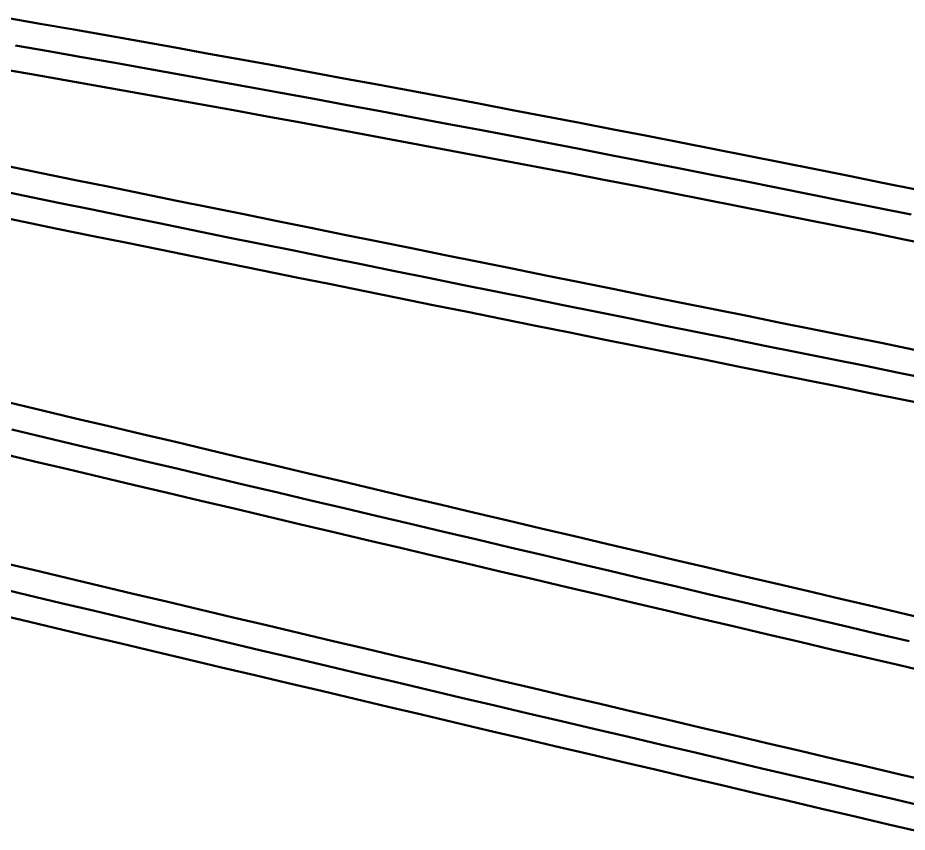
# Model space of a CAD drawing. Header units: millimetres. Extents: x 2688706 to 2690835, y 1254387 to 1255241.
# Drawn here: x 2689375.06 to 2689401.05, y 1254888.13 to 1254911.93 of the extents above; entities that cross this region are included whole.
import ezdxf

# ---------------------------------------------------------------- set-up
doc = ezdxf.new("R2010")
doc.units = ezdxf.units.MM
doc.layers.add('BS-TR-B-Gleisstrang-LinieGeometrie', color=7, linetype='Continuous')
doc.layers.add('BS-TR-N-Gleisstrang-LinieGeometrie', color=7, linetype='Continuous')

msp = doc.modelspace()

# ---------------------------------------------------------------- linework, layer by layer
at = {"layer": 'BS-TR-B-Gleisstrang-LinieGeometrie', "lineweight": 50}
for points in [[(2689374.98689831, 1254911.12503476, 454.714062750448), (2689375.95789729, 1254910.95508632, 454.717912131028), (2689376.9287194, 1254910.78413041, 454.721761511608), (2689377.8993636, 1254910.61216724, 454.72558852499), (2689378.86982884, 1254910.43919697, 454.729342758995), (2689379.84011408, 1254910.26521981, 454.732999818781), (2689380.81021827, 1254910.09023593, 454.736559704455), (2689381.78014037, 1254909.91424552, 454.74002241612), (2689382.74987933, 1254909.73724878, 454.74338795388), (2689383.71943411, 1254909.55924589, 454.746656317829), (2689384.68880366, 1254909.38023704, 454.749827508065), (2689385.65798695, 1254909.20022244, 454.7529015246799), (2689386.62698292, 1254909.01920227, 454.755878367762), (2689387.59579054, 1254908.83717672, 454.7587580374), (2689388.56440875, 1254908.654146, 454.761540533677), (2689389.53283653, 1254908.4701103, 454.764225856674), (2689390.50107282, 1254908.28506981, 454.76681400647), (2689391.46911659, 1254908.09902475, 454.769304983139), (2689392.43696678, 1254907.9119753, 454.771698786754), (2689393.40462237, 1254907.72392167, 454.773995417387), (2689394.3720823, 1254907.53486407, 454.776194875102), (2689395.33934554, 1254907.34480269, 454.778297159965), (2689396.30641104, 1254907.15373774, 454.780302272035), (2689397.27327776, 1254906.96166942, 454.782210211374), (2689398.23994467, 1254906.76859795, 454.784020978035), (2689399.20641071, 1254906.57452353, 454.785734572072), (2689399.20641, 1254906.57452, 454.78573), (2689400.18721443, 1254906.37703692, 454.787369835765), (2689401.16801886, 1254906.17955385, 454.7889095734599)], [(2689374.27761297, 1254906.92834571, 454.799610017825), (2689375.26056022, 1254906.72708825, 454.799872615474), (2689376.24356455, 1254906.52610978, 454.799991400278), (2689377.2266233, 1254906.32539764, 454.8), (2689378.2097338, 1254906.12493916, 454.8), (2689379.19289341, 1254905.92472167, 454.8), (2689380.17609949, 1254905.7247325, 454.8), (2689381.15934941, 1254905.52495898, 454.8), (2689382.14264054, 1254905.32538842, 454.8), (2689383.12597028, 1254905.12600815, 454.8), (2689384.10933601, 1254904.9268055, 454.8), (2689385.09273514, 1254904.72776777, 454.8), (2689386.07616507, 1254904.52888229, 454.8), (2689387.05962322, 1254904.33013638, 454.8), (2689388.043107, 1254904.13151735, 454.8), (2689389.02661384, 1254903.93301251, 454.8), (2689390.01014115, 1254903.73460918, 454.8), (2689390.99368639, 1254903.53629468, 454.8), (2689391.97724697, 1254903.3380563, 454.8), (2689392.96082033, 1254903.13988138, 454.8), (2689393.94440392, 1254902.94175721, 454.8), (2689394.92799518, 1254902.74367112, 454.8), (2689395.91159155, 1254902.5456104, 454.8), (2689396.89519048, 1254902.34756237, 454.8), (2689396.89519, 1254902.34756, 454.8), (2689397.87407611, 1254902.15046317, 454.8), (2689398.85296221, 1254901.95336635, 454.8), (2689399.83184832, 1254901.75626952, 454.8), (2689400.81073443, 1254901.5591727, 454.8), (2689401.78962053, 1254901.36207587, 454.8)], [(2689374.88443953, 1254899.89609063, 454.8), (2689375.85537126, 1254899.66562975, 454.8), (2689376.82632853, 1254899.43527652, 454.8), (2689377.79731134, 1254899.20503095, 454.8), (2689378.76831967, 1254898.97489305, 454.8), (2689379.73935351, 1254898.74486281, 454.8), (2689380.71041285, 1254898.51494023, 454.8), (2689381.68149768, 1254898.28512533, 454.8), (2689382.65260799, 1254898.05541811, 454.8), (2689383.62374376, 1254897.82581856, 454.8), (2689384.59490498, 1254897.59632669, 454.8), (2689385.56609164, 1254897.3669425, 454.8), (2689386.53730373, 1254897.137666, 454.8), (2689387.50854123, 1254896.90849718, 454.8), (2689388.47980414, 1254896.67943606, 454.8), (2689389.45109244, 1254896.45048263, 454.8), (2689390.42240612, 1254896.2216369, 454.8), (2689391.39374517, 1254895.99289886, 454.8), (2689392.36510957, 1254895.76426853, 454.8), (2689393.33649932, 1254895.53574591, 454.8), (2689394.3079144, 1254895.30733099, 454.8), (2689395.2793548, 1254895.07902378, 454.8), (2689396.25082051, 1254894.85082429, 454.8), (2689397.22231152, 1254894.62273251, 454.8), (2689398.19382781, 1254894.39474845, 454.8), (2689399.16536938, 1254894.16687211, 454.8), (2689400.1369362, 1254893.9391035, 454.8), (2689401.10852827, 1254893.71144261, 454.8)], [(2689374.37109215, 1254895.29015032, 455.027063282792), (2689375.34630424, 1254895.05873761, 455.0205834611151), (2689376.32154208, 1254894.82743345, 455.014103639438), (2689377.29680566, 1254894.59623784, 455.007623817762), (2689378.27209497, 1254894.36515079, 455.001143996085), (2689379.24740999, 1254894.1341723, 454.9946641744081), (2689380.22275072, 1254893.90330237, 454.988184352732), (2689381.19811714, 1254893.67254101, 454.981704531055), (2689382.17350924, 1254893.44188822, 454.975224709378), (2689383.14892701, 1254893.21134399, 454.968744887701), (2689384.12437043, 1254892.98090835, 454.962265066025), (2689385.0998395, 1254892.75058127, 454.955785244348), (2689386.0753342, 1254892.52036278, 454.949305422671), (2689387.05085452, 1254892.29025287, 454.942825600995), (2689388.02640044, 1254892.06025155, 454.936345779318), (2689389.00197196, 1254891.83035882, 454.929865957641), (2689389.97756907, 1254891.60057467, 454.923393927088), (2689390.95319174, 1254891.37089913, 454.917049352438), (2689391.92883997, 1254891.14133217, 454.910872219332), (2689392.90451375, 1254890.91187382, 454.904862527254), (2689393.88021307, 1254890.68252407, 454.8990202757), (2689394.85593791, 1254890.45328293, 454.893345464181), (2689395.83168825, 1254890.22415039, 454.887838092222), (2689396.8074641, 1254889.99512647, 454.882498159361), (2689397.78326543, 1254889.76621116, 454.877325665153), (2689398.75909224, 1254889.53740446, 454.872320609163), (2689399.73494451, 1254889.30870639, 454.867482990973), (2689400.71082223, 1254889.08011694, 454.862812810177), (2689401.68672539, 1254888.85163611, 454.8583100663849)]]:
    msp.add_polyline3d(points, dxfattribs=at)
at = {"layer": 'BS-TR-N-Gleisstrang-LinieGeometrie', "color": 1, "lineweight": 50, "true_color": 0xff0000}
for points in [[(2689374.72327224, 1254911.93210287, 454.695794889598), (2689375.71073376, 1254911.75970482, 454.700357778354), (2689376.69801285, 1254911.58626514, 454.70492066711), (2689377.68510841, 1254911.41178402, 454.709483555866), (2689378.67201937, 1254911.23626166, 454.7140464446219), (2689379.6587446, 1254911.05969824, 454.718609333378), (2689380.64528302, 1254910.88209398, 454.72311973275), (2689381.63163352, 1254910.70344906, 454.727502136859), (2689382.61779502, 1254910.52376369, 454.731755947496), (2689383.6037664, 1254910.34303806, 454.735881164872), (2689384.58954658, 1254910.16127237, 454.739877789189), (2689385.57513445, 1254909.97846684, 454.743745820644), (2689386.56052893, 1254909.79462165, 454.74748525943), (2689387.54572891, 1254909.60973702, 454.75109610573), (2689388.53073329, 1254909.42381315, 454.754578359722), (2689389.51554099, 1254909.23685025, 454.757932021579), (2689390.5001509, 1254909.04884853, 454.761157091466), (2689391.48456193, 1254908.85980819, 454.764253569544), (2689392.46877298, 1254908.66972944, 454.767221455962), (2689393.45278296, 1254908.47861251, 454.7700607508701), (2689394.43659078, 1254908.2864576, 454.7727714544069), (2689395.42019533, 1254908.09326492, 454.775353566707), (2689396.40359552, 1254907.89903468, 454.777807087897), (2689397.38679027, 1254907.70376712, 454.780132018099), (2689398.36977846, 1254907.50746244, 454.782328357427), (2689399.35255902, 1254907.31012085, 454.784396105988), (2689399.3525637, 1254907.31014409, 454.784396105988), (2689400.33324738, 1254907.11268532, 454.786331461755), (2689401.31393107, 1254906.91522656, 454.788138747939)], [(2689374.46818262, 1254910.45431654, 454.728675692248), (2689375.45399662, 1254910.28217529, 454.731923022138), (2689376.43962869, 1254910.10899538, 454.7351703520291), (2689377.42507773, 1254909.93477698, 454.738417681919), (2689378.41034264, 1254909.7595203, 454.741665011809), (2689379.39542234, 1254909.58322553, 454.744868928621), (2689380.38031572, 1254909.40589286, 454.747931428751), (2689381.365021701, 1254909.22752249, 454.750848787523), (2689382.34953918, 1254909.04811461, 454.753635400854), (2689383.33386707, 1254908.86766944, 454.756322086099), (2689384.31800427, 1254908.68618716, 454.758910201229), (2689385.3019497, 1254908.50366798, 454.761399746317), (2689386.28570226, 1254908.32011211, 454.763790721437), (2689387.26926085, 1254908.13551974, 454.766083126657), (2689388.2526244, 1254907.94989108, 454.768276962045), (2689389.23579179, 1254907.76322634, 454.770372227665), (2689390.21876195, 1254907.57552572, 454.7723689235769), (2689391.20153378, 1254907.38678943, 454.77426704984), (2689392.18410619, 1254907.19701769, 454.776066606508), (2689393.16647809, 1254907.0062107, 454.7777675936341), (2689394.14864838, 1254906.81436868, 454.779370011269), (2689395.13061599, 1254906.62149183, 454.780873859458), (2689396.11237981, 1254906.42758037, 454.782279138244), (2689397.09393876, 1254906.23263452, 454.78358584767), (2689398.07529175, 1254906.0366545, 454.7847987511039), (2689399.05643768, 1254905.83964051, 454.786053730336), (2689399.05644238, 1254905.83966384, 454.786053730336), (2689400.03712616, 1254905.64220505, 454.787412513367), (2689401.01780995, 1254905.44474627, 454.788870129318), (2689401.99849374, 1254905.24728748, 454.790294013997)], [(2689374.76222606, 1254907.5940432, 454.784977697269), (2689375.75254884, 1254907.39137787, 454.785896032332), (2689376.74294165, 1254907.18905504, 454.786669223427), (2689377.73340437, 1254906.98707473, 454.787326086235), (2689378.72393688, 1254906.78543695, 454.787973020884), (2689378.72393688, 1254906.78543695, 454.787973020884), (2689379.70431208, 1254906.58611471, 454.788613289985), (2689380.68471512, 1254906.38692945, 454.789253559086), (2689381.66514598, 1254906.18788118, 454.7898938281861), (2689382.64560465, 1254905.9889699, 454.790534097287), (2689383.62609109, 1254905.79019563, 454.791174366388), (2689384.60660531, 1254905.59155835, 454.791814635488), (2689385.58714726, 1254905.39305807, 454.792454904589), (2689386.56771695, 1254905.19469481, 454.79309517369), (2689387.54831434, 1254904.99646855, 454.7937354427901), (2689388.52893941, 1254904.79837932, 454.794375711891), (2689389.50959216, 1254904.6004271, 454.795015980991), (2689390.49027255, 1254904.4026119, 454.795656250092), (2689391.47098058, 1254904.20493374, 454.7962965191929), (2689392.45171621, 1254904.0073926, 454.796936788293), (2689392.45171621, 1254904.0073926, 454.796936788293), (2689393.43166643, 1254903.81008091, 454.79757443467), (2689394.41161665, 1254903.61276921, 454.798156275203), (2689395.39156687, 1254903.41545751, 454.798658811389), (2689396.37151709, 1254903.21814582, 454.799082043236), (2689397.35146731, 1254903.02083412, 454.7994259707521), (2689398.33141753, 1254902.82352243, 454.799690593945), (2689399.31136775, 1254902.62621073, 454.799875912819), (2689400.29131797, 1254902.42889903, 454.799981927379), (2689401.27126819, 1254902.23158734, 454.800009688938)], [(2689374.25081145, 1254906.1680684, 454.815351307806), (2689375.23064648, 1254905.96761368, 454.814955201076), (2689376.21055602, 1254905.76752348, 454.814417052435), (2689376.21055602, 1254905.76752348, 454.814417052435), (2689377.20942534, 1254905.56384366, 454.813729375869), (2689378.20832922, 1254905.36033336, 454.813006439373), (2689379.20726761, 1254905.15699257, 454.812283502877), (2689380.2062405, 1254904.95382132, 454.811560566381), (2689381.20524786, 1254904.7508196, 454.810837629885), (2689382.20428965, 1254904.54798743, 454.810114693389), (2689383.20336584, 1254904.3453248, 454.809391756893), (2689384.20247642, 1254904.14283172, 454.808668820397), (2689385.20162135, 1254903.9405082, 454.807945883901), (2689386.20080059, 1254903.73835424, 454.807222947405), (2689387.20001413, 1254903.53636985, 454.806500010909), (2689388.19926194, 1254903.33455504, 454.805777074413), (2689389.19854398, 1254903.13290981, 454.805054137917), (2689390.19786022, 1254902.93143416, 454.80433120142), (2689391.19721064, 1254902.73012811, 454.803608264924), (2689391.19721064, 1254902.73012811, 454.803608264924), (2689392.17772251, 1254902.53270342, 454.802898968481), (2689393.15823438, 1254902.33527872, 454.802190645112), (2689394.13874624, 1254902.13785402, 454.801551424131), (2689395.11925811, 1254901.94042932, 454.8010229872619), (2689396.09976998, 1254901.74300463, 454.800605334488), (2689397.08028184, 1254901.54557993, 454.800298465794), (2689398.06079371, 1254901.34815523, 454.800102381166), (2689399.04130558, 1254901.15073054, 454.800017080599), (2689400.02181744, 1254900.95330584, 454.800013015103), (2689401.00232931, 1254900.75588114, 454.8000129763901), (2689401.98284118, 1254900.55845645, 454.800012937678)], [(2689374.8034725, 1254900.68611632, 454.795030435148), (2689375.77528026, 1254900.45542062, 454.795030043746), (2689376.74711361, 1254900.22483272, 454.795029652344), (2689377.71897253, 1254899.99435261, 454.795029260942), (2689378.690857, 1254899.7639803, 454.79502886954), (2689379.66276703, 1254899.53371579, 454.795028478138), (2689380.63470258, 1254899.30355909, 454.795028086736), (2689381.60666366, 1254899.07351019, 454.795027695334), (2689382.57865025, 1254898.8435691, 454.795027303932), (2689383.55066234, 1254898.61373582, 454.79502691253), (2689384.52269991, 1254898.38401035, 454.795026521128), (2689385.49476296, 1254898.15439271, 454.795026129726), (2689386.46685148, 1254897.92488288, 454.795025738324), (2689387.43896544, 1254897.69548088, 454.795025346922), (2689388.41110484, 1254897.4661867, 454.79502495552), (2689389.38326967, 1254897.23700036, 454.795024564118), (2689390.35545991, 1254897.00792184, 454.795024172716), (2689391.32767556, 1254896.77895116, 454.795023781314), (2689392.2999166, 1254896.55008832, 454.795023389912), (2689393.27218301, 1254896.32133332, 454.79502299851), (2689394.2444748, 1254896.09268616, 454.795022607108), (2689395.21679194, 1254895.86414684, 454.795022215706), (2689396.18913442, 1254895.63571538, 454.795021824303), (2689397.16150223, 1254895.40739176, 454.795021432901), (2689398.13389536, 1254895.179176, 454.795021041499), (2689399.1063138, 1254894.9510681, 454.7950206500969), (2689400.07875754, 1254894.72306806, 454.795020258695), (2689401.05122655, 1254894.49517588, 454.795019867293), (2689402.02372084, 1254894.26739157, 454.795019475891)], [(2689374.57591897, 1254899.19855626, 454.804996688631), (2689375.54794651, 1254898.9678228, 454.804996680112), (2689376.51999965, 1254898.73719724, 454.804996671593), (2689377.49207838, 1254898.50667959, 454.804996663073), (2689378.4641827, 1254898.27626984, 454.804996654554), (2689379.43631259, 1254898.045968, 454.804996646035), (2689380.40846803, 1254897.81577407, 454.804996637516), (2689381.38064903, 1254897.58568805, 454.804996628996), (2689382.35285555, 1254897.35570996, 454.804996620477), (2689383.3250876, 1254897.12583978, 454.804996611958), (2689384.29734516, 1254896.89607753, 454.804996603438), (2689385.26962822, 1254896.6664232, 454.804996594919), (2689386.24193677, 1254896.4368768, 454.8049965864), (2689387.21427079, 1254896.20743833, 454.804996577881), (2689388.18663027, 1254895.9781078, 454.804996569361), (2689389.1590152, 1254895.74888521, 454.804996560842), (2689390.13142558, 1254895.51977055, 454.804996552323), (2689391.10386138, 1254895.29076384, 454.804996543803), (2689392.07632259, 1254895.06186508, 454.804996535284), (2689393.04880921, 1254894.83307426, 454.804996526765), (2689394.02132121, 1254894.60439139, 454.804996518246), (2689394.9938586, 1254894.37581648, 454.804996509726), (2689395.96642135, 1254894.14734953, 454.804996501207), (2689396.93900946, 1254893.91899053, 454.804996492688), (2689397.91162291, 1254893.6907395, 454.804996484168), (2689398.88426169, 1254893.46259643, 454.804996475649), (2689399.85692579, 1254893.23456134, 454.80499646713), (2689400.82961519, 1254893.00663421, 454.804996458611), (2689401.8023299, 1254892.77881506, 454.804996450091)], [(2689374.52676, 1254896.02403723, 455.022058958245), (2689375.50145077, 1254895.79274636, 455.015594539083), (2689376.47616726, 1254895.56156393, 455.009130119922), (2689377.45090947, 1254895.33048995, 455.002665700761), (2689378.42567738, 1254895.09952442, 454.9962012816), (2689379.40047098, 1254894.86866734, 454.989736862438), (2689380.37529026, 1254894.63791871, 454.983272443277), (2689381.35013521, 1254894.40727854, 454.976808024116), (2689382.32500581, 1254894.17674683, 454.970343604955), (2689383.29990205, 1254893.94632358, 454.963879185793), (2689384.27482392, 1254893.71600879, 454.957414766632), (2689385.24977141, 1254893.48580248, 454.950950347471), (2689386.22474451, 1254893.25570463, 454.9444859283099), (2689387.1997432, 1254893.02571526, 454.938021509148), (2689388.17476747, 1254892.79583437, 454.9315570899871), (2689389.14981732, 1254892.56606195, 454.925092670826), (2689390.12489272, 1254892.33639802, 454.918628251664), (2689391.09999366, 1254892.10684258, 454.912214928543), (2689392.07512014, 1254891.87739562, 454.905984292554), (2689393.05027214, 1254891.64805715, 454.899943010159), (2689394.02544965, 1254891.41882718, 454.894091080709), (2689395.00065266, 1254891.1897057, 454.888425111222), (2689395.97588115, 1254890.96069272, 454.882928038529), (2689396.95113512, 1254890.73178825, 454.877597504422), (2689397.92641455, 1254890.50299228, 454.872433508462), (2689398.90171942, 1254890.27430482, 454.86743605022), (2689399.87704974, 1254890.04572587, 454.862605129281), (2689400.85240547, 1254889.81725543, 454.857940745244), (2689401.82778663, 1254889.58889351, 454.853442897724)], [(2689374.1826534, 1254894.56405844, 455.032258705096), (2689375.15745039, 1254894.3327421, 455.025801091251), (2689376.13227311, 1254894.10153421, 455.019343477406), (2689377.10712155, 1254893.87043478, 455.012885863561), (2689378.08199569, 1254893.63944381, 455.006428249716), (2689379.05689552, 1254893.4085613, 454.999970635871), (2689380.03182104, 1254893.17778726, 454.993513022026), (2689381.00677222, 1254892.94712168, 454.98705540818), (2689381.98174906, 1254892.71656458, 454.980597794335), (2689382.95675155, 1254892.48611595, 454.9741401804901), (2689383.93177967, 1254892.2557758, 454.967682566645), (2689384.90683341, 1254892.02554413, 454.9612249528), (2689385.88191276, 1254891.79542094, 454.954767338955), (2689386.8570177, 1254891.56540623, 454.9483097251099), (2689387.83214823, 1254891.33550002, 454.941852111265), (2689388.80730434, 1254891.10570229, 454.93539449742), (2689389.782486, 1254890.87601306, 454.928936883574), (2689390.75769321, 1254890.64643233, 454.922480644118), (2689391.73292596, 1254890.41696009, 454.916158776988), (2689392.70818423, 1254890.18759636, 454.910058988242), (2689393.68346802, 1254889.95834114, 454.904181276981), (2689394.6587773, 1254889.72919442, 454.8985245876401), (2689395.63411207, 1254889.50015621, 454.893023423644), (2689396.60947232, 1254889.27122652, 454.887688228641), (2689397.58485803, 1254889.04240534, 454.88251900219), (2689398.5602692, 1254888.81369269, 454.877515743867), (2689399.5357058, 1254888.58508855, 454.872678453258), (2689400.51116784, 1254888.35659295, 454.868007129966), (2689401.48665528, 1254888.12820587, 454.863501773607)]]:
    msp.add_polyline3d(points, dxfattribs=at)

doc.saveas('drawing.dxf')
